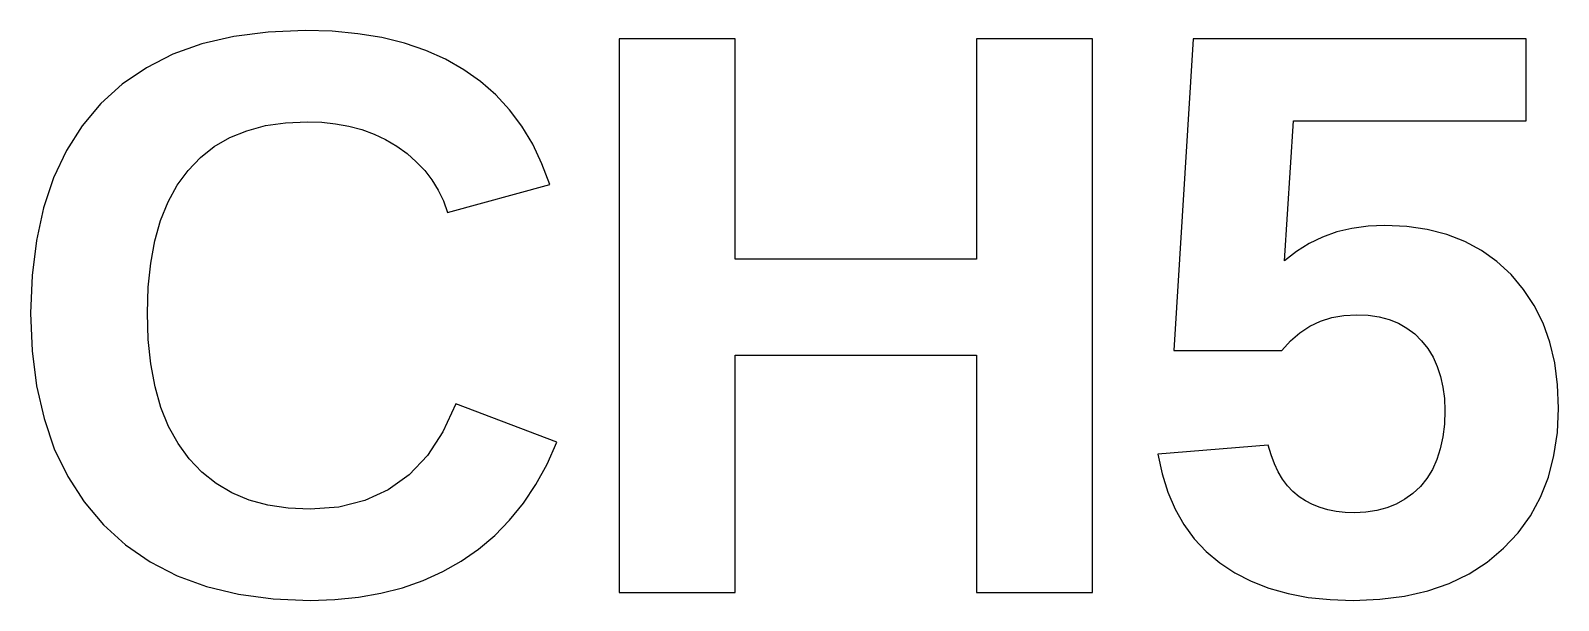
# Model space of a CAD drawing. Header units: metres. Extents: x -84 to 281, y -201 to 77.
# Drawn here: x 215.3 to 225.84, y -133.42 to -129.49 of the extents above; entities that cross this region are included whole.
import ezdxf

# ---------------------------------------------------------------- set-up
doc = ezdxf.new("R2010")
doc.units = ezdxf.units.M

msp = doc.modelspace()

# ---------------------------------------------------------------- linework, layer by layer
for p, q in [((216.703, -129.53), (216.484, -129.581)), ((216.94, -129.499), (216.703, -129.53)), ((217.195, -129.489), (216.94, -129.499)), ((217.382, -129.494), (217.195, -129.489)), ((217.559, -129.511), (217.382, -129.494)), ((217.725, -129.538), (217.559, -129.511)), ((217.882, -129.577), (217.725, -129.538)), ((220.163, -129.546), (219.363, -129.546)), ((219.363, -129.546), (219.363, -133.367)), ((220.163, -131.067), (220.163, -129.546)), ((222.629, -129.546), (221.829, -129.546)), ((221.829, -129.546), (221.829, -131.067)), ((222.629, -133.367), (222.629, -129.546)), ((223.324, -129.546), (223.191, -131.697)), ((225.622, -129.546), (223.324, -129.546)), ((225.622, -130.113), (225.622, -129.546)), ((216.283, -129.653), (216.1, -129.746)), ((216.484, -129.581), (216.283, -129.653)), ((218.028, -129.626), (217.882, -129.577)), ((218.164, -129.687), (218.028, -129.626)), ((216.1, -129.746), (215.934, -129.859)), ((218.29, -129.759), (218.164, -129.687)), ((218.406, -129.841), (218.29, -129.759)), ((215.934, -129.859), (215.787, -129.993)), ((218.512, -129.933), (218.406, -129.841)), ((215.787, -129.993), (215.658, -130.146)), ((218.607, -130.036), (218.512, -129.933)), ((218.692, -130.15), (218.607, -130.036)), ((215.658, -130.146), (215.549, -130.317)), ((216.676, -130.228), (216.794, -130.18)), ((216.794, -130.18), (216.922, -130.145)), ((216.922, -130.145), (217.061, -130.125)), ((217.061, -130.125), (217.211, -130.118)), ((217.211, -130.118), (217.31, -130.121)), ((217.31, -130.121), (217.406, -130.132)), ((217.406, -130.132), (217.498, -130.149)), ((217.498, -130.149), (217.586, -130.173)), ((217.586, -130.173), (217.671, -130.204)), ((217.671, -130.204), (217.751, -130.242)), ((218.766, -130.273), (218.692, -130.15)), ((223.954, -131.078), (224.016, -130.113)), ((224.016, -130.113), (225.622, -130.113)), ((216.473, -130.365), (216.569, -130.29)), ((216.569, -130.29), (216.676, -130.228)), ((217.751, -130.242), (217.828, -130.287)), ((217.828, -130.287), (217.899, -130.338)), ((218.83, -130.408), (218.766, -130.273)), ((215.549, -130.317), (215.46, -130.506)), ((216.388, -130.454), (216.473, -130.365)), ((217.899, -130.338), (217.963, -130.394)), ((217.963, -130.394), (218.021, -130.454)), ((218.884, -130.552), (218.83, -130.408)), ((215.46, -130.506), (215.39, -130.712)), ((216.313, -130.557), (216.388, -130.454)), ((218.021, -130.454), (218.071, -130.52)), ((218.071, -130.52), (218.114, -130.59)), ((216.25, -130.672), (216.313, -130.557)), ((218.114, -130.59), (218.15, -130.665)), ((218.179, -130.745), (218.884, -130.552)), ((215.39, -130.712), (215.341, -130.937)), ((216.198, -130.8), (216.25, -130.672)), ((218.15, -130.665), (218.179, -130.745)), ((216.158, -130.941), (216.198, -130.8)), ((224.645, -130.834), (224.53, -130.839)), ((224.797, -130.841), (224.645, -130.834)), ((215.341, -130.937), (215.311, -131.179)), ((216.13, -131.094), (216.158, -130.941)), ((224.216, -130.914), (224.123, -130.959)), ((224.315, -130.879), (224.216, -130.914)), ((224.419, -130.854), (224.315, -130.879)), ((224.53, -130.839), (224.419, -130.854)), ((224.939, -130.862), (224.797, -130.841)), ((225.073, -130.896), (224.939, -130.862)), ((225.197, -130.945), (225.073, -130.896)), ((224.036, -131.013), (223.954, -131.078)), ((224.123, -130.959), (224.036, -131.013)), ((225.313, -131.007), (225.197, -130.945)), ((225.42, -131.083), (225.313, -131.007)), ((216.113, -131.26), (216.13, -131.094)), ((221.829, -131.067), (220.163, -131.067)), ((225.517, -131.173), (225.42, -131.083)), ((215.311, -131.179), (215.301, -131.439)), ((216.107, -131.439), (216.113, -131.26)), ((225.604, -131.275), (225.517, -131.173)), ((225.677, -131.387), (225.604, -131.275)), ((215.301, -131.439), (215.311, -131.699)), ((216.113, -131.621), (216.107, -131.439)), ((224.202, -131.495), (224.281, -131.47)), ((224.281, -131.47), (224.364, -131.455)), ((224.364, -131.455), (224.453, -131.45)), ((224.453, -131.45), (224.532, -131.453)), ((224.532, -131.453), (224.607, -131.465)), ((224.607, -131.465), (224.676, -131.483)), ((225.738, -131.509), (225.677, -131.387)), ((223.994, -131.631), (224.059, -131.576)), ((224.059, -131.576), (224.128, -131.53)), ((224.128, -131.53), (224.202, -131.495)), ((224.676, -131.483), (224.74, -131.509)), ((224.74, -131.509), (224.798, -131.542)), ((224.798, -131.542), (224.852, -131.582)), ((225.784, -131.64), (225.738, -131.509)), ((216.13, -131.79), (216.113, -131.621)), ((223.935, -131.697), (223.994, -131.631)), ((224.852, -131.582), (224.9, -131.63)), ((224.9, -131.63), (224.943, -131.684)), ((225.818, -131.782), (225.784, -131.64)), ((215.311, -131.699), (215.342, -131.941)), ((220.163, -131.729), (221.829, -131.729)), ((220.163, -133.367), (220.163, -131.729)), ((221.829, -131.729), (221.829, -133.367)), ((223.191, -131.697), (223.935, -131.697)), ((224.943, -131.684), (224.979, -131.743)), ((224.979, -131.743), (225.008, -131.807)), ((225.838, -131.934), (225.818, -131.782)), ((216.16, -131.947), (216.13, -131.79)), ((225.008, -131.807), (225.031, -131.876)), ((225.031, -131.876), (225.047, -131.949)), ((215.342, -131.941), (215.394, -132.167)), ((216.201, -132.09), (216.16, -131.947)), ((225.047, -131.949), (225.057, -132.028)), ((225.844, -132.095), (225.838, -131.934)), ((216.254, -132.221), (216.201, -132.09)), ((218.236, -132.065), (218.146, -132.258)), ((218.933, -132.329), (218.236, -132.065)), ((225.057, -132.028), (225.06, -132.112)), ((225.837, -132.264), (225.844, -132.095)), ((215.394, -132.167), (215.465, -132.376)), ((225.057, -132.206), (225.047, -132.294)), ((225.06, -132.112), (225.057, -132.206)), ((216.319, -132.34), (216.254, -132.221)), ((218.146, -132.258), (218.039, -132.422)), ((225.047, -132.294), (225.029, -132.375)), ((225.813, -132.422), (225.837, -132.264)), ((215.465, -132.376), (215.558, -132.567)), ((216.396, -132.445), (216.319, -132.34)), ((218.865, -132.481), (218.933, -132.329)), ((223.842, -132.35), (223.08, -132.413)), ((223.08, -132.413), (223.109, -132.548)), ((223.861, -132.417), (223.842, -132.35)), ((223.884, -132.479), (223.861, -132.417)), ((225.029, -132.375), (225.005, -132.45)), ((216.483, -132.537), (216.396, -132.445)), ((218.039, -132.422), (217.913, -132.555)), ((218.787, -132.622), (218.865, -132.481)), ((223.911, -132.535), (223.884, -132.479)), ((224.974, -132.518), (224.936, -132.58)), ((225.005, -132.45), (224.974, -132.518)), ((225.775, -132.571), (225.813, -132.422)), ((215.558, -132.567), (215.671, -132.742)), ((216.582, -132.615), (216.483, -132.537)), ((216.69, -132.679), (216.582, -132.615)), ((217.913, -132.555), (217.769, -132.659)), ((218.702, -132.751), (218.787, -132.622)), ((223.109, -132.548), (223.148, -132.674)), ((223.941, -132.586), (223.911, -132.535)), ((223.975, -132.631), (223.941, -132.586)), ((224.936, -132.58), (224.891, -132.635)), ((225.721, -132.709), (225.775, -132.571)), ((216.81, -132.729), (216.69, -132.679)), ((216.939, -132.764), (216.81, -132.729)), ((217.608, -132.733), (217.428, -132.778)), ((217.769, -132.659), (217.608, -132.733)), ((223.148, -132.674), (223.199, -132.791)), ((224.012, -132.671), (223.975, -132.631)), ((224.054, -132.706), (224.012, -132.671)), ((224.099, -132.735), (224.054, -132.706)), ((224.147, -132.76), (224.099, -132.735)), ((224.785, -132.724), (224.724, -132.758)), ((224.84, -132.683), (224.785, -132.724)), ((224.891, -132.635), (224.84, -132.683)), ((225.651, -132.837), (225.721, -132.709)), ((215.671, -132.742), (215.804, -132.9)), ((217.079, -132.785), (216.939, -132.764)), ((217.23, -132.792), (217.079, -132.785)), ((217.428, -132.778), (217.23, -132.792)), ((218.607, -132.868), (218.702, -132.751)), ((223.199, -132.791), (223.26, -132.898)), ((224.199, -132.781), (224.147, -132.76)), ((224.253, -132.796), (224.199, -132.781)), ((224.311, -132.808), (224.253, -132.796)), ((224.372, -132.815), (224.311, -132.808)), ((224.436, -132.817), (224.372, -132.815)), ((224.516, -132.813), (224.436, -132.817)), ((224.59, -132.802), (224.516, -132.813)), ((224.659, -132.783), (224.59, -132.802)), ((224.724, -132.758), (224.659, -132.783)), ((225.566, -132.955), (225.651, -132.837)), ((215.804, -132.9), (215.957, -133.038)), ((218.504, -132.974), (218.607, -132.868)), ((223.26, -132.898), (223.331, -132.996)), ((215.957, -133.038), (216.126, -133.155)), ((218.393, -133.069), (218.504, -132.974)), ((223.331, -132.996), (223.414, -133.084)), ((225.466, -133.062), (225.566, -132.955)), ((216.126, -133.155), (216.313, -133.251)), ((218.145, -133.223), (218.273, -133.152)), ((218.273, -133.152), (218.393, -133.069)), ((223.414, -133.084), (223.507, -133.163)), ((225.227, -133.238), (225.352, -133.158)), ((225.352, -133.158), (225.466, -133.062)), ((216.313, -133.251), (216.516, -133.326)), ((218.01, -133.284), (218.145, -133.223)), ((223.507, -133.163), (223.611, -133.231)), ((223.611, -133.231), (223.724, -133.29)), ((225.09, -133.304), (225.227, -133.238)), ((216.516, -133.326), (216.737, -133.379)), ((217.719, -133.372), (217.868, -133.334)), ((217.868, -133.334), (218.01, -133.284)), ((219.363, -133.367), (220.163, -133.367)), ((221.829, -133.367), (222.629, -133.367)), ((223.724, -133.29), (223.846, -133.337)), ((223.846, -133.337), (223.978, -133.374)), ((224.782, -133.392), (224.942, -133.356)), ((224.942, -133.356), (225.09, -133.304)), ((216.737, -133.379), (216.975, -133.411)), ((216.975, -133.411), (217.23, -133.422)), ((217.23, -133.422), (217.4, -133.416)), ((217.4, -133.416), (217.563, -133.4)), ((217.563, -133.4), (217.719, -133.372)), ((223.978, -133.374), (224.118, -133.401)), ((224.118, -133.401), (224.269, -133.416)), ((224.269, -133.416), (224.428, -133.422)), ((224.428, -133.422), (224.611, -133.414)), ((224.611, -133.414), (224.782, -133.392))]:
    msp.add_line(p, q)

doc.saveas('drawing.dxf')
